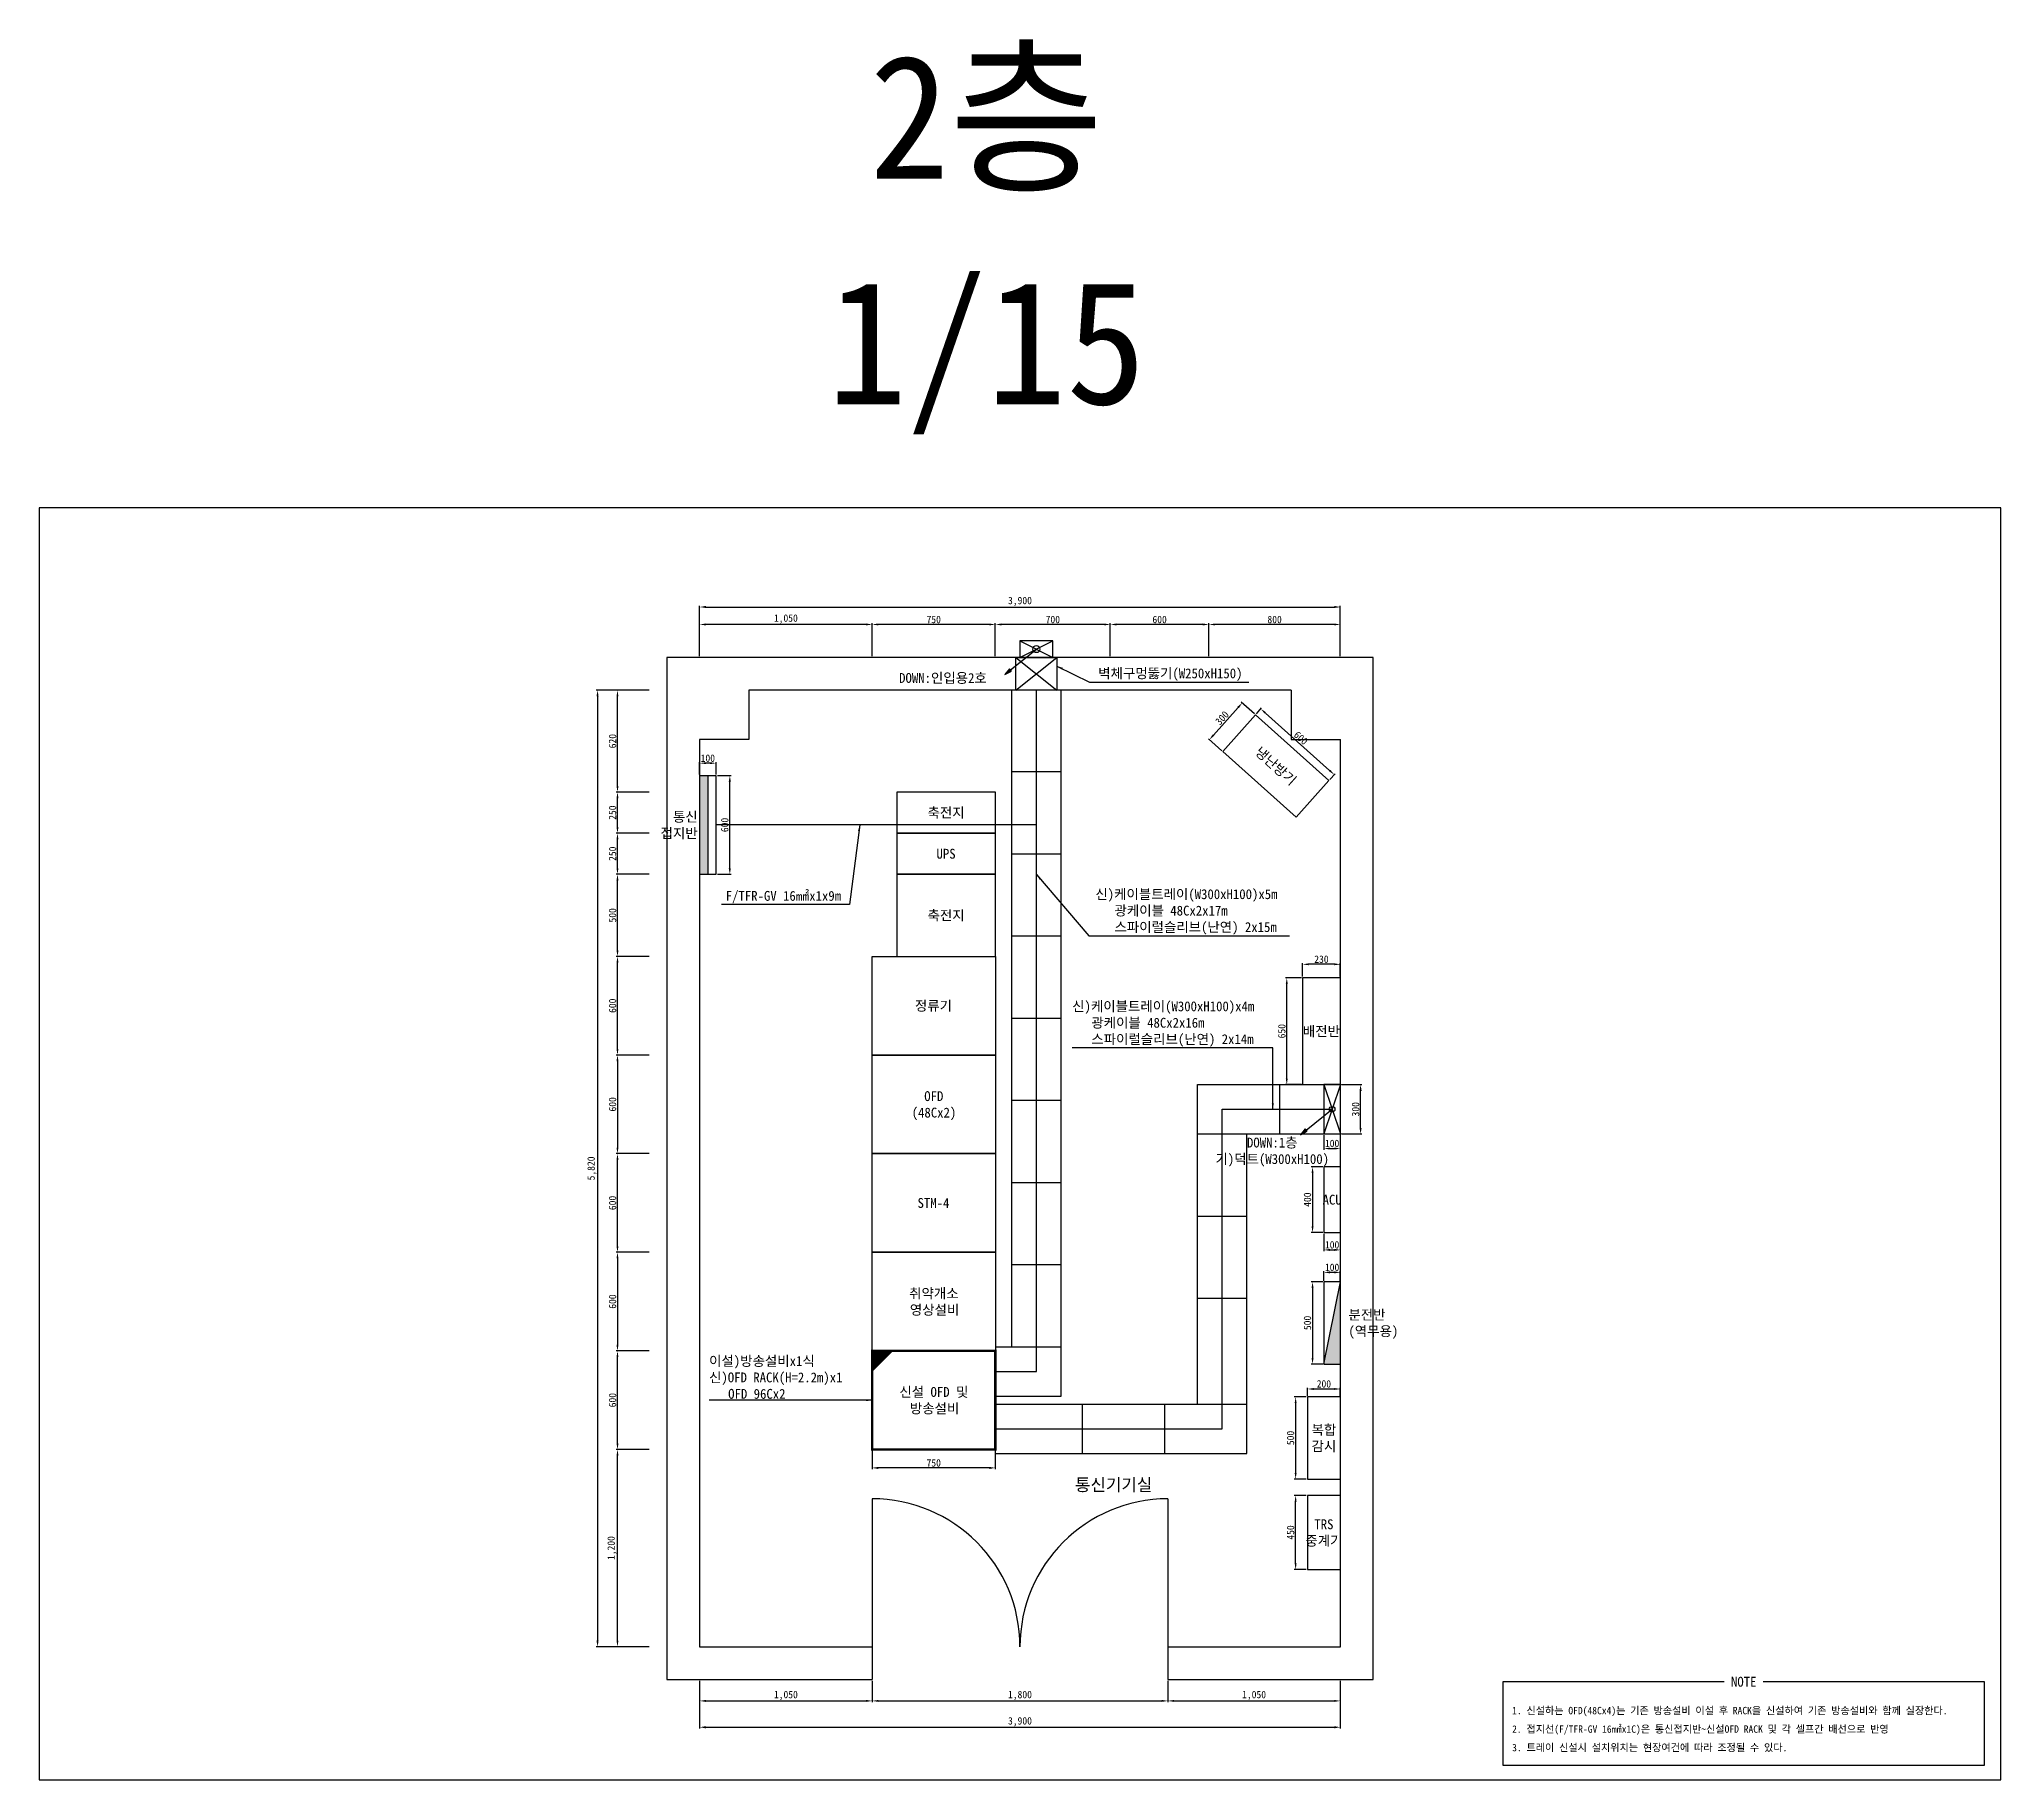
# Model space of a CAD drawing. Header units: millimetres. Extents: x -113167 to -101227, y -265417 to -254826.
import ezdxf
from ezdxf.enums import TextEntityAlignment as Align

# ---------------------------------------------------------------- set-up
doc = ezdxf.new("R2010")
doc.units = ezdxf.units.MM
for name, color, linetype in [('TT-BASE', 253, 'Continuous'), ('TT-CABL', 4, 'Continuous'), ('TT-CTRL-JUNT', 4, 'Continuous'), ('TT-TRAY', 4, 'Continuous'), ('TZ-BASE', 253, 'Continuous'), ('TZ-DIMS', 1, 'Continuous'), ('TZ-LEAL', 1, 'Continuous'), ('TZ-LEAT', 3, 'Continuous'), ('TZ-LINE', 4, 'Continuous'), ('TZ-SYMB', 2, 'Continuous'), ('TZ-TEX2', 3, 'Continuous'), ('TZ-TEXT', 3, 'Continuous')]:
    doc.layers.add(name, color=color, linetype=linetype)
doc.layers.add('TX-PAPR', color=2, linetype='Continuous', plot=False)
doc.styles.get("Standard").update_dxf_attribs({"font": 'GulimChe.ttf'})
doc.dimstyles.new('D15', dxfattribs={"dimscale": 15, "dimtxt": 3, "dimasz": 2.5, "dimexe": 0.5, "dimexo": 0.5, "dimgap": 0.5, "dimtad": 1, "dimdec": 0, "dimzin": 1, "dimdsep": 46, "dimlunit": 6, "dimtxsty": 'Standard', "dimcen": 1, "dimclrd": 1, "dimclre": 1, "dimclrt": 3, "dimadec": 0, "dimazin": 0, "dimtfac": 1, "dimtdec": 0, "dimtix": 1, "dimtmove": 2, "dimatfit": 3, "dimfxl": 0, "dimtvp": 2, "dimlwd": -1, "dimlwe": -1, "dimarcsym": 0})

# ---------------------------------------------------------------- blocks, each defined once
blk = doc.blocks.new('*D3')
at = {"layer": 'DEFPOINTS', "color": 0}
for p in [(-109147, -264807), (-108097, -264807), (-108097, -264937)]:
    blk.add_point(p, dxfattribs=at)
at = {"layer": 'TZ-DIMS', "color": 1}
for p, q in [((-109147, -264815), (-109147, -264945)), ((-108097, -264815), (-108097, -264945)), ((-109109, -264937), (-108134, -264937))]:
    blk.add_line(p, q, dxfattribs=at)
for points in [[(-109109, -264931), (-109109, -264943), (-109147, -264937)], [(-108134, -264931), (-108134, -264943), (-108097, -264937)]]:
    blk.add_solid(points, dxfattribs=at)
at = {"layer": 'TZ-DIMS', "color": 3, "insert": (-108622, -264904), "char_height": 45, "attachment_point": 5}
blk.add_mtext('1,050', dxfattribs=at)
blk = doc.blocks.new('*D4')
at = {"layer": 'DEFPOINTS', "color": 0}
for p in [(-108097, -264807), (-106297, -264807), (-106297, -264937)]:
    blk.add_point(p, dxfattribs=at)
at = {"layer": 'TZ-DIMS', "color": 1}
for p, q in [((-108097, -264815), (-108097, -264945)), ((-106297, -264815), (-106297, -264945)), ((-108059, -264937), (-106334, -264937))]:
    blk.add_line(p, q, dxfattribs=at)
for points in [[(-108059, -264931), (-108059, -264943), (-108097, -264937)], [(-106334, -264931), (-106334, -264943), (-106297, -264937)]]:
    blk.add_solid(points, dxfattribs=at)
at = {"layer": 'TZ-DIMS', "color": 3, "insert": (-107197, -264904), "char_height": 45, "attachment_point": 5}
blk.add_mtext('1,800', dxfattribs=at)
blk = doc.blocks.new('*D5')
at = {"layer": 'DEFPOINTS', "color": 0}
for p in [(-106297, -264807), (-105247, -264807), (-105247, -264937)]:
    blk.add_point(p, dxfattribs=at)
at = {"layer": 'TZ-DIMS', "color": 1}
for p, q in [((-106297, -264815), (-106297, -264945)), ((-105247, -264815), (-105247, -264945)), ((-106259, -264937), (-105284, -264937))]:
    blk.add_line(p, q, dxfattribs=at)
for points in [[(-106259, -264931), (-106259, -264943), (-106297, -264937)], [(-105284, -264931), (-105284, -264943), (-105247, -264937)]]:
    blk.add_solid(points, dxfattribs=at)
at = {"layer": 'TZ-DIMS', "color": 3, "insert": (-105772, -264904), "char_height": 45, "attachment_point": 5}
blk.add_mtext('1,050', dxfattribs=at)
blk = doc.blocks.new('*D6')
at = {"layer": 'DEFPOINTS', "color": 0}
for p in [(-109147, -264807), (-105247, -264807), (-105247, -265097)]:
    blk.add_point(p, dxfattribs=at)
at = {"layer": 'TZ-DIMS', "color": 1}
for p, q in [((-109147, -264815), (-109147, -265105)), ((-105247, -264815), (-105247, -265105)), ((-109109, -265097), (-105284, -265097))]:
    blk.add_line(p, q, dxfattribs=at)
for points in [[(-109109, -265091), (-109109, -265104), (-109147, -265097)], [(-105284, -265091), (-105284, -265104), (-105247, -265097)]]:
    blk.add_solid(points, dxfattribs=at)
at = {"layer": 'TZ-DIMS', "color": 3, "insert": (-107197, -265064), "char_height": 45, "attachment_point": 5}
blk.add_mtext('3,900', dxfattribs=at)
blk = doc.blocks.new('*D7')
at = {"layer": 'DEFPOINTS', "color": 0}
for p in [(-106047, -258387), (-106047, -258587), (-105247, -258587)]:
    blk.add_point(p, dxfattribs=at)
at = {"layer": 'TZ-DIMS', "color": 1}
for p, q in [((-106047, -258580), (-106047, -258380)), ((-105247, -258580), (-105247, -258380)), ((-105284, -258387), (-106009, -258387))]:
    blk.add_line(p, q, dxfattribs=at)
for points in [[(-106009, -258381), (-106009, -258393), (-106047, -258387)], [(-105284, -258381), (-105284, -258393), (-105247, -258387)]]:
    blk.add_solid(points, dxfattribs=at)
at = {"layer": 'TZ-DIMS', "color": 3, "insert": (-105647, -258357), "char_height": 45, "attachment_point": 5}
blk.add_mtext('800', dxfattribs=at)
blk = doc.blocks.new('*D8')
at = {"layer": 'DEFPOINTS', "color": 0}
for p in [(-106647, -258387), (-106647, -258587), (-106047, -258587)]:
    blk.add_point(p, dxfattribs=at)
at = {"layer": 'TZ-DIMS', "color": 1}
for p, q in [((-106647, -258580), (-106647, -258380)), ((-106047, -258580), (-106047, -258380)), ((-106084, -258387), (-106609, -258387))]:
    blk.add_line(p, q, dxfattribs=at)
for points in [[(-106609, -258381), (-106609, -258393), (-106647, -258387)], [(-106084, -258381), (-106084, -258393), (-106047, -258387)]]:
    blk.add_solid(points, dxfattribs=at)
at = {"layer": 'TZ-DIMS', "color": 3, "insert": (-106347, -258357), "char_height": 45, "attachment_point": 5}
blk.add_mtext('600', dxfattribs=at)
blk = doc.blocks.new('*D9')
at = {"layer": 'DEFPOINTS', "color": 0}
for p in [(-107347, -258387), (-107347, -258587), (-106647, -258587)]:
    blk.add_point(p, dxfattribs=at)
at = {"layer": 'TZ-DIMS', "color": 1}
for p, q in [((-107347, -258580), (-107347, -258380)), ((-106647, -258580), (-106647, -258380)), ((-106684, -258387), (-107309, -258387))]:
    blk.add_line(p, q, dxfattribs=at)
for points in [[(-107309, -258381), (-107309, -258393), (-107347, -258387)], [(-106684, -258381), (-106684, -258393), (-106647, -258387)]]:
    blk.add_solid(points, dxfattribs=at)
at = {"layer": 'TZ-DIMS', "color": 3, "insert": (-106997, -258357), "char_height": 45, "attachment_point": 5}
blk.add_mtext('700', dxfattribs=at)
blk = doc.blocks.new('*D10')
at = {"layer": 'DEFPOINTS', "color": 0}
for p in [(-108097, -258387), (-108097, -258587), (-107347, -258587)]:
    blk.add_point(p, dxfattribs=at)
at = {"layer": 'TZ-DIMS', "color": 1}
for p, q in [((-108097, -258580), (-108097, -258380)), ((-107347, -258580), (-107347, -258380)), ((-107384, -258387), (-108059, -258387))]:
    blk.add_line(p, q, dxfattribs=at)
for points in [[(-108059, -258381), (-108059, -258393), (-108097, -258387)], [(-107384, -258381), (-107384, -258393), (-107347, -258387)]]:
    blk.add_solid(points, dxfattribs=at)
at = {"layer": 'TZ-DIMS', "color": 3, "insert": (-107722, -258357), "char_height": 45, "attachment_point": 5}
blk.add_mtext('750', dxfattribs=at)
blk = doc.blocks.new('*D11')
at = {"layer": 'DEFPOINTS', "color": 0}
for p in [(-109147, -258387), (-109147, -258587), (-108097, -258587)]:
    blk.add_point(p, dxfattribs=at)
at = {"layer": 'TZ-DIMS', "color": 1}
for p, q in [((-109147, -258580), (-109147, -258380)), ((-108097, -258580), (-108097, -258380)), ((-108134, -258387), (-109109, -258387))]:
    blk.add_line(p, q, dxfattribs=at)
for points in [[(-109109, -258381), (-109109, -258393), (-109147, -258387)], [(-108134, -258381), (-108134, -258393), (-108097, -258387)]]:
    blk.add_solid(points, dxfattribs=at)
at = {"layer": 'TZ-DIMS', "color": 3, "insert": (-108622, -258354), "char_height": 45, "attachment_point": 5}
blk.add_mtext('1,050', dxfattribs=at)
blk = doc.blocks.new('*D12')
at = {"layer": 'DEFPOINTS', "color": 0}
for p in [(-105247, -258281), (-109147, -258587), (-105247, -258587)]:
    blk.add_point(p, dxfattribs=at)
at = {"layer": 'TZ-DIMS', "color": 1}
for p, q in [((-109147, -258580), (-109147, -258273)), ((-109109, -258281), (-105284, -258281)), ((-105247, -258580), (-105247, -258273))]:
    blk.add_line(p, q, dxfattribs=at)
for points in [[(-109109, -258274), (-109109, -258287), (-109147, -258281)], [(-105284, -258274), (-105284, -258287), (-105247, -258281)]]:
    blk.add_solid(points, dxfattribs=at)
at = {"layer": 'TZ-DIMS', "color": 3, "insert": (-107197, -258247), "char_height": 45, "attachment_point": 5}
blk.add_mtext('3,900', dxfattribs=at)
blk = doc.blocks.new('*D19')
at = {"layer": 'DEFPOINTS', "color": 0}
for p in [(-109647, -263407), (-109447, -263407), (-109447, -264607)]:
    blk.add_point(p, dxfattribs=at)
at = {"layer": 'TZ-DIMS', "color": 1}
for p, q in [((-109454, -263407), (-109654, -263407)), ((-109647, -264570), (-109647, -263445)), ((-109454, -264607), (-109654, -264607))]:
    blk.add_line(p, q, dxfattribs=at)
for points in [[(-109653, -263445), (-109641, -263445), (-109647, -263407)], [(-109653, -264570), (-109641, -264570), (-109647, -264607)]]:
    blk.add_solid(points, dxfattribs=at)
at = {"layer": 'TZ-DIMS', "color": 3, "insert": (-109680, -264007), "char_height": 45, "attachment_point": 5, "rotation": 90}
blk.add_mtext('1,200', dxfattribs=at)
blk = doc.blocks.new('*D20')
at = {"layer": 'DEFPOINTS', "color": 0}
for p in [(-109647, -262807), (-109447, -262807), (-109447, -263407)]:
    blk.add_point(p, dxfattribs=at)
at = {"layer": 'TZ-DIMS', "color": 1}
for p, q in [((-109454, -262807), (-109654, -262807)), ((-109647, -263370), (-109647, -262845)), ((-109454, -263407), (-109654, -263407))]:
    blk.add_line(p, q, dxfattribs=at)
for points in [[(-109653, -262845), (-109641, -262845), (-109647, -262807)], [(-109653, -263370), (-109641, -263370), (-109647, -263407)]]:
    blk.add_solid(points, dxfattribs=at)
at = {"layer": 'TZ-DIMS', "color": 3, "insert": (-109677, -263107), "char_height": 45, "attachment_point": 5, "rotation": 90}
blk.add_mtext('600', dxfattribs=at)
blk = doc.blocks.new('*D21')
at = {"layer": 'DEFPOINTS', "color": 0}
for p in [(-109447, -262207), (-109647, -262807), (-109447, -262807)]:
    blk.add_point(p, dxfattribs=at)
at = {"layer": 'TZ-DIMS', "color": 1}
for p, q in [((-109454, -262207), (-109654, -262207)), ((-109647, -262245), (-109647, -262770)), ((-109454, -262807), (-109654, -262807))]:
    blk.add_line(p, q, dxfattribs=at)
for points in [[(-109653, -262245), (-109641, -262245), (-109647, -262207)], [(-109653, -262770), (-109641, -262770), (-109647, -262807)]]:
    blk.add_solid(points, dxfattribs=at)
at = {"layer": 'TZ-DIMS', "color": 3, "insert": (-109677, -262507), "char_height": 45, "attachment_point": 5, "rotation": 90}
blk.add_mtext('600', dxfattribs=at)
blk = doc.blocks.new('*D22')
at = {"layer": 'DEFPOINTS', "color": 0}
for p in [(-109447, -261007), (-109647, -261607), (-109447, -261607)]:
    blk.add_point(p, dxfattribs=at)
at = {"layer": 'TZ-DIMS', "color": 1}
for p, q in [((-109454, -261007), (-109654, -261007)), ((-109647, -261045), (-109647, -261570)), ((-109454, -261607), (-109654, -261607))]:
    blk.add_line(p, q, dxfattribs=at)
for points in [[(-109653, -261045), (-109641, -261045), (-109647, -261007)], [(-109653, -261570), (-109641, -261570), (-109647, -261607)]]:
    blk.add_solid(points, dxfattribs=at)
at = {"layer": 'TZ-DIMS', "color": 3, "insert": (-109677, -261307), "char_height": 45, "attachment_point": 5, "rotation": 90}
blk.add_mtext('600', dxfattribs=at)
blk = doc.blocks.new('*D23')
at = {"layer": 'DEFPOINTS', "color": 0}
for p in [(-109647, -261607), (-109447, -261607), (-109447, -262207)]:
    blk.add_point(p, dxfattribs=at)
at = {"layer": 'TZ-DIMS', "color": 1}
for p, q in [((-109454, -261607), (-109654, -261607)), ((-109647, -262170), (-109647, -261645)), ((-109454, -262207), (-109654, -262207))]:
    blk.add_line(p, q, dxfattribs=at)
for points in [[(-109653, -261645), (-109641, -261645), (-109647, -261607)], [(-109653, -262170), (-109641, -262170), (-109647, -262207)]]:
    blk.add_solid(points, dxfattribs=at)
at = {"layer": 'TZ-DIMS', "color": 3, "insert": (-109677, -261907), "char_height": 45, "attachment_point": 5, "rotation": 90}
blk.add_mtext('600', dxfattribs=at)
blk = doc.blocks.new('*D13')
at = {"layer": 'DEFPOINTS', "color": 0}
for p in [(-109647, -260407), (-109447, -260407), (-109447, -261007)]:
    blk.add_point(p, dxfattribs=at)
at = {"layer": 'TZ-DIMS', "color": 1}
for p, q in [((-109454, -260407), (-109654, -260407)), ((-109647, -260970), (-109647, -260445)), ((-109454, -261007), (-109654, -261007))]:
    blk.add_line(p, q, dxfattribs=at)
for points in [[(-109653, -260445), (-109641, -260445), (-109647, -260407)], [(-109653, -260970), (-109641, -260970), (-109647, -261007)]]:
    blk.add_solid(points, dxfattribs=at)
at = {"layer": 'TZ-DIMS', "color": 3, "insert": (-109677, -260707), "char_height": 45, "attachment_point": 5, "rotation": 90}
blk.add_mtext('600', dxfattribs=at)
blk = doc.blocks.new('*D14')
at = {"layer": 'DEFPOINTS', "color": 0}
for p in [(-109647, -259907), (-109447, -259907), (-109447, -260407)]:
    blk.add_point(p, dxfattribs=at)
at = {"layer": 'TZ-DIMS', "color": 1}
for p, q in [((-109454, -259907), (-109654, -259907)), ((-109647, -260370), (-109647, -259945)), ((-109454, -260407), (-109654, -260407))]:
    blk.add_line(p, q, dxfattribs=at)
for points in [[(-109653, -259945), (-109641, -259945), (-109647, -259907)], [(-109653, -260370), (-109641, -260370), (-109647, -260407)]]:
    blk.add_solid(points, dxfattribs=at)
at = {"layer": 'TZ-DIMS', "color": 3, "insert": (-109677, -260157), "char_height": 45, "attachment_point": 5, "rotation": 90}
blk.add_mtext('500', dxfattribs=at)
blk = doc.blocks.new('*D15')
at = {"layer": 'DEFPOINTS', "color": 0}
for p in [(-109647, -259657), (-109447, -259657), (-109447, -259907)]:
    blk.add_point(p, dxfattribs=at)
at = {"layer": 'TZ-DIMS', "color": 1}
for p, q in [((-109454, -259657), (-109654, -259657)), ((-109647, -259870), (-109647, -259695)), ((-109454, -259907), (-109654, -259907))]:
    blk.add_line(p, q, dxfattribs=at)
for points in [[(-109653, -259695), (-109641, -259695), (-109647, -259657)], [(-109653, -259870), (-109641, -259870), (-109647, -259907)]]:
    blk.add_solid(points, dxfattribs=at)
at = {"layer": 'TZ-DIMS', "color": 3, "insert": (-109677, -259782), "char_height": 45, "attachment_point": 5, "rotation": 90}
blk.add_mtext('250', dxfattribs=at)
blk = doc.blocks.new('*D16')
at = {"layer": 'DEFPOINTS', "color": 0}
for p in [(-109647, -259407), (-109447, -259407), (-109447, -259657)]:
    blk.add_point(p, dxfattribs=at)
at = {"layer": 'TZ-DIMS', "color": 1}
for p, q in [((-109454, -259407), (-109654, -259407)), ((-109647, -259620), (-109647, -259445)), ((-109454, -259657), (-109654, -259657))]:
    blk.add_line(p, q, dxfattribs=at)
for points in [[(-109653, -259445), (-109641, -259445), (-109647, -259407)], [(-109653, -259620), (-109641, -259620), (-109647, -259657)]]:
    blk.add_solid(points, dxfattribs=at)
at = {"layer": 'TZ-DIMS', "color": 3, "insert": (-109677, -259532), "char_height": 45, "attachment_point": 5, "rotation": 90}
blk.add_mtext('250', dxfattribs=at)
blk = doc.blocks.new('*D17')
at = {"layer": 'DEFPOINTS', "color": 0}
for p in [(-109647, -258787), (-109447, -258787), (-109447, -259407)]:
    blk.add_point(p, dxfattribs=at)
at = {"layer": 'TZ-DIMS', "color": 1}
for p, q in [((-109454, -258787), (-109654, -258787)), ((-109647, -259370), (-109647, -258825)), ((-109454, -259407), (-109654, -259407))]:
    blk.add_line(p, q, dxfattribs=at)
for points in [[(-109653, -258825), (-109641, -258825), (-109647, -258787)], [(-109653, -259370), (-109641, -259370), (-109647, -259407)]]:
    blk.add_solid(points, dxfattribs=at)
at = {"layer": 'TZ-DIMS', "color": 3, "insert": (-109677, -259097), "char_height": 45, "attachment_point": 5, "rotation": 90}
blk.add_mtext('620', dxfattribs=at)
blk = doc.blocks.new('*D18')
at = {"layer": 'DEFPOINTS', "color": 0}
for p in [(-109447, -258787), (-109768, -264607), (-109447, -264607)]:
    blk.add_point(p, dxfattribs=at)
at = {"layer": 'TZ-DIMS', "color": 1}
for p, q in [((-109454, -258787), (-109776, -258787)), ((-109768, -258825), (-109768, -264570)), ((-109454, -264607), (-109776, -264607))]:
    blk.add_line(p, q, dxfattribs=at)
for points in [[(-109775, -258825), (-109762, -258825), (-109768, -258787)], [(-109775, -264570), (-109762, -264570), (-109768, -264607)]]:
    blk.add_solid(points, dxfattribs=at)
at = {"layer": 'TZ-DIMS', "color": 3, "insert": (-109802, -261697), "char_height": 45, "attachment_point": 5, "rotation": 90}
blk.add_mtext('5,820', dxfattribs=at)
blk = doc.blocks.new('*D24')
at = {"layer": 'DEFPOINTS', "color": 0}
for p in [(-105247, -261187), (-105124, -261187), (-105247, -261487)]:
    blk.add_point(p, dxfattribs=at)
at = {"layer": 'TZ-DIMS', "color": 1}
for p, q in [((-105239, -261187), (-105116, -261187)), ((-105124, -261450), (-105124, -261225)), ((-105239, -261487), (-105116, -261487))]:
    blk.add_line(p, q, dxfattribs=at)
for points in [[(-105130, -261225), (-105117, -261225), (-105124, -261187)], [(-105130, -261450), (-105117, -261450), (-105124, -261487)]]:
    blk.add_solid(points, dxfattribs=at)
at = {"layer": 'TZ-DIMS', "color": 3, "insert": (-105154, -261337), "char_height": 45, "attachment_point": 5, "rotation": 90}
blk.add_mtext('300', dxfattribs=at)
blk = doc.blocks.new('*D25')
at = {"layer": 'DEFPOINTS', "color": 0}
for p in [(-105347, -261487), (-105247, -261487), (-105247, -261576)]:
    blk.add_point(p, dxfattribs=at)
at = {"layer": 'TZ-DIMS', "color": 1}
for p, q in [((-105347, -261495), (-105347, -261583)), ((-105309, -261576), (-105284, -261576)), ((-105247, -261495), (-105247, -261583))]:
    blk.add_line(p, q, dxfattribs=at)
for points in [[(-105309, -261570), (-105309, -261582), (-105347, -261576)], [(-105284, -261570), (-105284, -261582), (-105247, -261576)]]:
    blk.add_solid(points, dxfattribs=at)
at = {"layer": 'TZ-DIMS', "color": 3, "insert": (-105297, -261545), "char_height": 45, "attachment_point": 5}
blk.add_mtext('100', dxfattribs=at)
blk = doc.blocks.new('*D26')
at = {"layer": 'DEFPOINTS', "color": 0}
for p in [(-105573, -260537), (-105477, -260537), (-105477, -261187)]:
    blk.add_point(p, dxfattribs=at)
at = {"layer": 'TZ-DIMS', "color": 1}
for p, q in [((-105484, -260537), (-105580, -260537)), ((-105573, -261150), (-105573, -260575)), ((-105484, -261187), (-105580, -261187))]:
    blk.add_line(p, q, dxfattribs=at)
for points in [[(-105579, -260575), (-105567, -260575), (-105573, -260537)], [(-105579, -261150), (-105567, -261150), (-105573, -261187)]]:
    blk.add_solid(points, dxfattribs=at)
at = {"layer": 'TZ-DIMS', "color": 3, "insert": (-105603, -260862), "char_height": 45, "attachment_point": 5, "rotation": 90}
blk.add_mtext('650', dxfattribs=at)
blk = doc.blocks.new('*D27')
at = {"layer": 'DEFPOINTS', "color": 0}
for p in [(-105477, -260455), (-105477, -260537), (-105247, -260537)]:
    blk.add_point(p, dxfattribs=at)
at = {"layer": 'TZ-DIMS', "color": 1}
for p, q in [((-105477, -260530), (-105477, -260447)), ((-105284, -260455), (-105439, -260455)), ((-105247, -260530), (-105247, -260447))]:
    blk.add_line(p, q, dxfattribs=at)
for points in [[(-105439, -260449), (-105439, -260461), (-105477, -260455)], [(-105284, -260449), (-105284, -260461), (-105247, -260455)]]:
    blk.add_solid(points, dxfattribs=at)
at = {"layer": 'TZ-DIMS', "color": 3, "insert": (-105362, -260424), "char_height": 45, "attachment_point": 5}
blk.add_mtext('230', dxfattribs=at)
blk = doc.blocks.new('*D28')
at = {"layer": 'DEFPOINTS', "color": 0}
for p in [(-105519, -263687), (-105447, -263687), (-105447, -264137)]:
    blk.add_point(p, dxfattribs=at)
at = {"layer": 'TZ-DIMS', "color": 1}
for p, q in [((-105454, -263687), (-105527, -263687)), ((-105519, -264100), (-105519, -263725)), ((-105454, -264137), (-105527, -264137))]:
    blk.add_line(p, q, dxfattribs=at)
for points in [[(-105525, -263725), (-105513, -263725), (-105519, -263687)], [(-105525, -264100), (-105513, -264100), (-105519, -264137)]]:
    blk.add_solid(points, dxfattribs=at)
at = {"layer": 'TZ-DIMS', "color": 3, "insert": (-105550, -263912), "char_height": 45, "attachment_point": 5, "rotation": 90}
blk.add_mtext('450', dxfattribs=at)
blk = doc.blocks.new('*D29')
at = {"layer": 'DEFPOINTS', "color": 0}
for p in [(-105347, -261687), (-105416, -262087), (-105347, -262087)]:
    blk.add_point(p, dxfattribs=at)
at = {"layer": 'TZ-DIMS', "color": 1}
for p, q in [((-105354, -261687), (-105424, -261687)), ((-105416, -261725), (-105416, -262050)), ((-105354, -262087), (-105424, -262087))]:
    blk.add_line(p, q, dxfattribs=at)
for points in [[(-105422, -261725), (-105410, -261725), (-105416, -261687)], [(-105422, -262050), (-105410, -262050), (-105416, -262087)]]:
    blk.add_solid(points, dxfattribs=at)
at = {"layer": 'TZ-DIMS', "color": 3, "insert": (-105447, -261887), "char_height": 45, "attachment_point": 5, "rotation": 90}
blk.add_mtext('400', dxfattribs=at)
blk = doc.blocks.new('*D30')
at = {"layer": 'DEFPOINTS', "color": 0}
for p in [(-105347, -262387), (-105416, -262887), (-105347, -262887)]:
    blk.add_point(p, dxfattribs=at)
at = {"layer": 'TZ-DIMS', "color": 1}
for p, q in [((-105354, -262387), (-105424, -262387)), ((-105416, -262425), (-105416, -262850)), ((-105354, -262887), (-105424, -262887))]:
    blk.add_line(p, q, dxfattribs=at)
for points in [[(-105422, -262425), (-105410, -262425), (-105416, -262387)], [(-105422, -262850), (-105410, -262850), (-105416, -262887)]]:
    blk.add_solid(points, dxfattribs=at)
at = {"layer": 'TZ-DIMS', "color": 3, "insert": (-105447, -262637), "char_height": 45, "attachment_point": 5, "rotation": 90}
blk.add_mtext('500', dxfattribs=at)
blk = doc.blocks.new('*D31')
at = {"layer": 'DEFPOINTS', "color": 0}
for p in [(-105447, -263087), (-105519, -263587), (-105447, -263587)]:
    blk.add_point(p, dxfattribs=at)
at = {"layer": 'TZ-DIMS', "color": 1}
for p, q in [((-105454, -263087), (-105527, -263087)), ((-105519, -263125), (-105519, -263550)), ((-105454, -263587), (-105527, -263587))]:
    blk.add_line(p, q, dxfattribs=at)
for points in [[(-105525, -263125), (-105513, -263125), (-105519, -263087)], [(-105525, -263550), (-105513, -263550), (-105519, -263587)]]:
    blk.add_solid(points, dxfattribs=at)
at = {"layer": 'TZ-DIMS', "color": 3, "insert": (-105550, -263337), "char_height": 45, "attachment_point": 5, "rotation": 90}
blk.add_mtext('500', dxfattribs=at)
blk = doc.blocks.new('*D32')
at = {"layer": 'DEFPOINTS', "color": 0}
for p in [(-105347, -262087), (-105247, -262087), (-105247, -262193)]:
    blk.add_point(p, dxfattribs=at)
at = {"layer": 'TZ-DIMS', "color": 1}
for p, q in [((-105347, -262095), (-105347, -262200)), ((-105309, -262193), (-105284, -262193)), ((-105247, -262095), (-105247, -262200))]:
    blk.add_line(p, q, dxfattribs=at)
for points in [[(-105309, -262186), (-105309, -262199), (-105347, -262193)], [(-105284, -262186), (-105284, -262199), (-105247, -262193)]]:
    blk.add_solid(points, dxfattribs=at)
at = {"layer": 'TZ-DIMS', "color": 3, "insert": (-105297, -262162), "char_height": 45, "attachment_point": 5}
blk.add_mtext('100', dxfattribs=at)
blk = doc.blocks.new('*D33')
at = {"layer": 'DEFPOINTS', "color": 0}
for p in [(-105347, -262387), (-105247, -262329), (-105247, -262387)]:
    blk.add_point(p, dxfattribs=at)
at = {"layer": 'TZ-DIMS', "color": 1}
for p, q in [((-105347, -262380), (-105347, -262322)), ((-105309, -262329), (-105284, -262329)), ((-105247, -262380), (-105247, -262322))]:
    blk.add_line(p, q, dxfattribs=at)
for points in [[(-105309, -262323), (-105309, -262336), (-105347, -262329)], [(-105284, -262323), (-105284, -262336), (-105247, -262329)]]:
    blk.add_solid(points, dxfattribs=at)
at = {"layer": 'TZ-DIMS', "color": 3, "insert": (-105297, -262299), "char_height": 45, "attachment_point": 5}
blk.add_mtext('100', dxfattribs=at)
blk = doc.blocks.new('*D34')
at = {"layer": 'DEFPOINTS', "color": 0}
for p in [(-105447, -263087), (-105247, -263039), (-105247, -263087)]:
    blk.add_point(p, dxfattribs=at)
at = {"layer": 'TZ-DIMS', "color": 1}
for p, q in [((-105447, -263080), (-105447, -263031)), ((-105247, -263080), (-105247, -263031)), ((-105409, -263039), (-105284, -263039))]:
    blk.add_line(p, q, dxfattribs=at)
for points in [[(-105409, -263033), (-105409, -263045), (-105447, -263039)], [(-105284, -263033), (-105284, -263045), (-105247, -263039)]]:
    blk.add_solid(points, dxfattribs=at)
at = {"layer": 'TZ-DIMS', "color": 3, "insert": (-105347, -263008), "char_height": 45, "attachment_point": 5}
blk.add_mtext('200', dxfattribs=at)
blk = doc.blocks.new('*D35')
at = {"layer": 'DEFPOINTS', "color": 0}
for p in [(-105763, -258936), (-105316, -259336), (-105284, -259301)]:
    blk.add_point(p, dxfattribs=at)
at = {"layer": 'TZ-DIMS', "color": 1}
for p, q in [((-105758, -258931), (-105726, -258895)), ((-105703, -258926), (-105312, -259276)), ((-105311, -259331), (-105279, -259295))]:
    blk.add_line(p, q, dxfattribs=at)
for points in [[(-105699, -258921), (-105708, -258930), (-105731, -258901)], [(-105308, -259271), (-105316, -259280), (-105284, -259301)]]:
    blk.add_solid(points, dxfattribs=at)
at = {"layer": 'TZ-DIMS', "color": 3, "insert": (-105487, -259078), "char_height": 45, "attachment_point": 5, "rotation": 318.1897}
blk.add_mtext('600', dxfattribs=at)
blk = doc.blocks.new('*D36')
at = {"layer": 'DEFPOINTS', "color": 0}
for p in [(-105763, -258936), (-106044, -259088), (-105963, -259160)]:
    blk.add_point(p, dxfattribs=at)
at = {"layer": 'TZ-DIMS', "color": 1}
for p, q in [((-105769, -258931), (-105850, -258859)), ((-105869, -258892), (-106019, -259060)), ((-105969, -259155), (-106050, -259083))]:
    blk.add_line(p, q, dxfattribs=at)
for points in [[(-105874, -258888), (-105864, -258896), (-105844, -258864)], [(-106024, -259056), (-106014, -259064), (-106044, -259088)]]:
    blk.add_solid(points, dxfattribs=at)
at = {"layer": 'TZ-DIMS', "color": 3, "insert": (-105967, -258956), "char_height": 45, "attachment_point": 5, "rotation": 48.1897}
blk.add_mtext('300', dxfattribs=at)
blk = doc.blocks.new('*D37')
at = {"layer": 'DEFPOINTS', "color": 0}
for p in [(-108097, -263407), (-107347, -263407), (-108097, -263519)]:
    blk.add_point(p, dxfattribs=at)
at = {"layer": 'TZ-DIMS', "color": 1}
for p, q in [((-108097, -263415), (-108097, -263527)), ((-107347, -263415), (-107347, -263527)), ((-107384, -263519), (-108059, -263519))]:
    blk.add_line(p, q, dxfattribs=at)
for points in [[(-108059, -263513), (-108059, -263526), (-108097, -263519)], [(-107384, -263513), (-107384, -263526), (-107347, -263519)]]:
    blk.add_solid(points, dxfattribs=at)
at = {"layer": 'TZ-DIMS', "color": 3, "insert": (-107722, -263489), "char_height": 45, "attachment_point": 5}
blk.add_mtext('750', dxfattribs=at)
blk = doc.blocks.new('*D38')
at = {"layer": 'DEFPOINTS', "color": 0}
for p in [(-109047, -259307), (-108963, -259307), (-109047, -259907)]:
    blk.add_point(p, dxfattribs=at)
at = {"layer": 'TT-BASE', "color": 1}
for p, q in [((-109039, -259307), (-108956, -259307)), ((-108963, -259870), (-108963, -259345)), ((-109039, -259907), (-108956, -259907))]:
    blk.add_line(p, q, dxfattribs=at)
for points in [[(-108970, -259345), (-108957, -259345), (-108963, -259307)], [(-108970, -259870), (-108957, -259870), (-108963, -259907)]]:
    blk.add_solid(points, dxfattribs=at)
at = {"layer": 'TT-BASE', "color": 3, "insert": (-108994, -259607), "char_height": 45, "attachment_point": 5, "rotation": 90}
blk.add_mtext('600', dxfattribs=at)
blk = doc.blocks.new('*D39')
at = {"layer": 'DEFPOINTS', "color": 0}
for p in [(-109147, -259231), (-109147, -259307), (-109047, -259307)]:
    blk.add_point(p, dxfattribs=at)
at = {"layer": 'TT-BASE', "color": 1}
for p, q in [((-109147, -259300), (-109147, -259224)), ((-109084, -259231), (-109109, -259231)), ((-109047, -259300), (-109047, -259224))]:
    blk.add_line(p, q, dxfattribs=at)
for points in [[(-109109, -259225), (-109109, -259237), (-109147, -259231)], [(-109084, -259225), (-109084, -259237), (-109047, -259231)]]:
    blk.add_solid(points, dxfattribs=at)
at = {"layer": 'TT-BASE', "color": 3, "insert": (-109097, -259201), "char_height": 45, "attachment_point": 5}
blk.add_mtext('100', dxfattribs=at)

msp = doc.modelspace()

# ---------------------------------------------------------------- hatches: boundary and pattern name
at = {"layer": 'TT-BASE'}
h = msp.add_hatch(color=256, dxfattribs=at)
h.dxf.hatch_style = 1
h.paths.add_polyline_path([(-109096.9, -259307.1), (-109146.9, -259307.1), (-109146.9, -259907.1), (-109096.9, -259907.1)])
h = msp.add_hatch(color=256, dxfattribs=at)
h.dxf.hatch_style = 1
h.paths.add_polyline_path([(-105246.9, -262387.1), (-105346.9, -262887.1), (-105246.9, -262887.1)])
at = {"layer": 'TZ-LINE'}
h = msp.add_hatch(color=256, dxfattribs=at)
h.dxf.hatch_style = 1
h.paths.add_polyline_path([(-107979.3, -262807.1), (-108096.9, -262807.1), (-108096.9, -262924.7)])
at = {"layer": 'TZ-SYMB'}
for points in [[(-107289.5, -258691.5), (-107249, -258671), (-107260.7, -258656.5)], [(-105489.5, -261491.5), (-105449, -261471), (-105460.7, -261456.5)]]:
    msp.add_hatch(color=256, dxfattribs=at).paths.add_polyline_path(points)

# ---------------------------------------------------------------- linework, layer by layer
at = {"layer": 'TT-BASE'}
for points in [[(-105963.2, -259160), (-105516, -259560), (-105316, -259336.4), (-105763.2, -258936.4)], [(-109146.9, -259907.1), (-109046.9, -259907.1), (-109046.9, -259307.1), (-109146.9, -259307.1)], [(-107946.9, -259657.1), (-107346.9, -259657.1), (-107346.9, -259407.1), (-107946.9, -259407.1)], [(-107946.9, -259907.1), (-107346.9, -259907.1), (-107346.9, -259657.1), (-107946.9, -259657.1)], [(-107946.9, -260407.1), (-107346.9, -260407.1), (-107346.9, -259907.1), (-107946.9, -259907.1)], [(-107346.9, -261007.1), (-108096.9, -261007.1), (-108096.9, -260407.1), (-107346.9, -260407.1)], [(-105476.9, -261187.1), (-105246.9, -261187.1), (-105246.9, -260537.1), (-105476.9, -260537.1)], [(-107346.9, -261607.1), (-108096.9, -261607.1), (-108096.9, -261007.1), (-107346.9, -261007.1)], [(-107346.9, -262207.1), (-108096.9, -262207.1), (-108096.9, -261607.1), (-107346.9, -261607.1)], [(-105346.9, -262087.1), (-105246.9, -262087.1), (-105246.9, -261687.1), (-105346.9, -261687.1)], [(-107346.9, -262807.1), (-108096.9, -262807.1), (-108096.9, -262207.1), (-107346.9, -262207.1)], [(-105346.9, -262887.1), (-105246.9, -262887.1), (-105246.9, -262387.1), (-105346.9, -262387.1)], [(-105446.9, -263587.1), (-105246.9, -263587.1), (-105246.9, -263087.1), (-105446.9, -263087.1)], [(-105446.9, -264137.1), (-105246.9, -264137.1), (-105246.9, -263687.1), (-105446.9, -263687.1)]]:
    msp.add_lwpolyline(points, close=True, dxfattribs=at)
for points in [[(-109096.9, -259307.1), (-109096.9, -259907.1)], [(-105346.9, -262887.1), (-105246.9, -262387.1)]]:
    msp.add_lwpolyline(points, dxfattribs=at)
at = {"layer": 'TT-CABL'}
for points in [[(-107346.9, -262932.1), (-107096.9, -262932.1), (-107096.9, -258787.1)], [(-107096.9, -259607.1), (-109046.9, -259607.1)], [(-107346.9, -263282.1), (-105965.6, -263282.1), (-105965.6, -261337.1), (-105296.9, -261337.1)]]:
    msp.add_lwpolyline(points, dxfattribs=at)
at = {"layer": 'TT-CTRL-JUNT', "ltscale": 3}
for points in [[(-106996.9, -258587.1), (-106996.9, -258487.1), (-107196.9, -258487.1), (-107196.9, -258587.1)], [(-105346.9, -261487.1), (-105246.9, -261487.1), (-105246.9, -261187.1), (-105346.9, -261187.1)]]:
    msp.add_lwpolyline(points, close=True, dxfattribs=at)
for points in [[(-107196.9, -258487.1), (-106996.9, -258587.1)], [(-107196.9, -258587.1), (-106996.9, -258487.1)], [(-105246.9, -261187.1), (-105346.9, -261487.1)], [(-105346.9, -261187.1), (-105246.9, -261487.1)]]:
    msp.add_lwpolyline(points, dxfattribs=at)
at = {"layer": 'TT-TRAY'}
msp.add_lwpolyline([(-107221.9, -258587.1), (-106971.9, -258587.1), (-106971.9, -258787.1), (-107221.9, -258787.1)], close=True, dxfattribs=at)
for points in [[(-107221.9, -258587.1), (-106971.9, -258787.1)], [(-107221.9, -258787.1), (-106971.9, -258587.1)], [(-107346.9, -263132.1), (-106115.6, -263132.1), (-106115.6, -261187.1), (-105296.9, -261187.1)], [(-105615.6, -261487.1), (-105615.6, -261187.1)], [(-107346.9, -263432.1), (-105815.6, -263432.1), (-105815.6, -261487.1), (-105296.9, -261487.1)], [(-106115.6, -261487.1), (-105815.6, -261487.1)], [(-106115.6, -261987.1), (-105815.6, -261987.1)], [(-106115.6, -262487.1), (-105815.6, -262487.1)], [(-106815.6, -263432.1), (-106815.6, -263132.1)], [(-106315.6, -263432.1), (-106315.6, -263132.1)], [(-106115.6, -263132.1), (-105815.6, -263132.1)]]:
    msp.add_lwpolyline(points, dxfattribs=at)
at = {"layer": 'TT-TRAY', "ltscale": 600}
for points in [[(-107346.9, -262782.1), (-107246.9, -262782.1), (-107246.9, -258787.1)], [(-107346.9, -263082.1), (-106946.9, -263082.1), (-106946.9, -258787.1)], [(-107246.9, -259282.1), (-106946.9, -259282.1)], [(-107246.9, -259782.1), (-106946.9, -259782.1)], [(-107246.9, -260282.1), (-106946.9, -260282.1)], [(-107246.9, -260782.1), (-106946.9, -260782.1)], [(-107246.9, -261282.1), (-106946.9, -261282.1)], [(-107246.9, -261782.1), (-106946.9, -261782.1)], [(-107246.9, -262282.1), (-106946.9, -262282.1)], [(-107246.9, -262782.1), (-106946.9, -262782.1)]]:
    msp.add_lwpolyline(points, dxfattribs=at)
at = {"layer": 'TX-PAPR'}
msp.add_lwpolyline([(-113166.9, -265416.7), (-101226.9, -265416.7), (-101226.9, -257676.7), (-113166.9, -257676.7)], close=True, dxfattribs=at)
at = {"layer": 'TZ-BASE'}
for points in [[(-106296.9, -264807.1), (-105046.9, -264807.1), (-105046.9, -258587.1), (-109346.9, -258587.1), (-109346.9, -264807.1), (-108096.9, -264807.1)], [(-108846.9, -258787.1), (-108846.9, -259087.1), (-109146.9, -259087.1)], [(-105546.9, -258787.1), (-108846.9, -258787.1)], [(-105546.9, -258787.1), (-105546.9, -259087.1), (-105246.9, -259087.1)], [(-109146.9, -259087.1), (-109146.9, -264607.1), (-108096.9, -264607.1)], [(-106296.9, -264607.1), (-105246.9, -264607.1), (-105246.9, -259087.1)], [(-108096.9, -263707.1), (-108096.9, -264807.1)], [(-106296.9, -263707.1), (-106296.9, -264807.1)]]:
    msp.add_lwpolyline(points, dxfattribs=at)
for centre, start, end in [((-108096.9, -264607.1), 0, 90), ((-106296.9, -264607.1), 90, 180)]:
    msp.add_arc(centre, 900, start, end, dxfattribs=at)
at = {"layer": 'TZ-LINE', "const_width": 15}
msp.add_lwpolyline([(-107346.9, -263407.1), (-108096.9, -263407.1), (-108096.9, -262807.1), (-107346.9, -262807.1)], close=True, dxfattribs=at)
msp.add_lwpolyline([(-108096.9, -262924.7), (-107979.3, -262807.1)], dxfattribs=at)
at = {"layer": 'TZ-LINE', "ltscale": 2, "elevation": 23.2}
msp.add_lwpolyline([(-102910.2, -264820.3), (-104257, -264820.3), (-104257, -265328.4), (-101326, -265328.4), (-101326, -264820.3), (-102672.7, -264820.3)], dxfattribs=at)
at = {"layer": 'TZ-SYMB'}
for points in [[(-107254.9, -258663.7), (-107096.9, -258537.1)], [(-105454.9, -261463.7), (-105296.9, -261337.1)]]:
    msp.add_lwpolyline(points, dxfattribs=at)
for points in [[(-107289.5, -258691.5), (-107249, -258671), (-107260.7, -258656.5)], [(-105489.5, -261491.5), (-105449, -261471), (-105460.7, -261456.5)]]:
    msp.add_lwpolyline(points, close=True, dxfattribs=at)
for centre, radius in [((-107096.9, -258537.1), 21.4), ((-105296.9, -261337.1), 17.1)]:
    msp.add_circle(centre, radius, dxfattribs=at)

# ---------------------------------------------------------------- texts
at = {"layer": 'TT-BASE'}
for s, p in [('축전지', (-107646.9, -259532.1)), ('UPS', (-107646.9, -259782.1))]:
    msp.add_text(s, height=60, dxfattribs=at).set_placement(p, align=Align.MIDDLE_CENTER)
at = {"layer": 'TZ-BASE'}
msp.add_text('통신기기실', height=75, dxfattribs=at).set_placement((-106626.8, -263621), align=Align.MIDDLE)
at = {"layer": 'TZ-LEAT', "char_height": 60}
for s, insert, attachment_point in [('벽체구멍뚫기(W250xH150)', (-106720.9, -258730.3), 7), ('F/TFR-GV 16㎟x1x9m', (-108285.9, -260083.1), 9), ('{\\C6;신)케이블트레이(W300xH100)x5m\\P   광케이블 48Cx2x17m\\P\\pt120;   스파이럴슬리브(난연) 2x15m}', (-106738.1, -260274.1), 7), ('{\\C6;신)케이블트레이(W300xH100)x4m\\P   광케이블 48Cx2x16m\\P\\pt120;   스파이럴슬리브(난연) 2x14m}', (-106879.2, -260956.4), 7), ('{\\C6;이설)방송설비x1식\\P신)OFD RACK(H=2.2m)x1\\P\\pt120;   OFD 96Cx2}', (-109089.5, -263099.6), 7)]:
    msp.add_mtext(s, dxfattribs=dict(at, insert=insert, attachment_point=attachment_point))
at = {"layer": 'TZ-TEX2'}
for s, height, p in [('DOWN:인입용2호', 60, (-107932.6, -258712.6)), ('1. 신설하는 OFD(48Cx4)는 기존 방송설비 이설 후 RACK을 신설하여 기존 방송설비와 함께 실장한다.', 45, (-104201.2, -264995.8, 23.2)), ('2. 접지선(F/TFR-GV 16㎟x1C)은 통신접지반~신설OFD RACK 및 각 셀프간 배선으로 반영', 45, (-104201.2, -265108.3, 23.2)), ('3. 트레이 신설시 설치위치는 현장여건에 따라 조정될 수 있다.', 45, (-104201.2, -265220.8, 23.2))]:
    msp.add_text(s, height=height, dxfattribs=at).set_placement(p, align=Align.MIDDLE_LEFT)
for s, p in [('기)덕트(W300xH100)', (-105661.3, -261639.7)), ('DOWN:1층', (-105661.3, -261539.7))]:
    msp.add_text(s, height=60, dxfattribs=at).set_placement(p, align=Align.MIDDLE_CENTER)
msp.add_text('NOTE', height=60, dxfattribs=at).set_placement((-102791.5, -264820.3, 23.2), align=Align.MIDDLE)
at = {"layer": 'TZ-TEXT'}
for s, height, p in [('2층', 750, (-107399.8, -255299.1)), ('1/15', 750, (-107399.8, -256671.8)), ('축전지', 60, (-107646.9, -260157.1)), ('정류기', 60, (-107723.7, -260707.1)), ('배전반', 60, (-105361.9, -260862.1)), ('OFD', 60, (-107721.5, -261257.1)), ('(48Cx2)', 60, (-107720.3, -261357.1)), ('STM-4', 60, (-107723.7, -261907.1)), ('ACU', 60, (-105296.9, -261887.1)), ('취약개소', 60, (-107721.1, -262457.1)), ('영상설비', 60, (-107716.8, -262557.1)), ('신설 OFD 및', 60, (-107721.1, -263057.1)), ('방송설비', 60, (-107716.8, -263157.1)), ('복합', 60, (-105346.9, -263287.1)), ('감시', 60, (-105346.9, -263387.1)), ('TRS', 60, (-105346.9, -263862.1)), ('중계기', 60, (-105346.9, -263962.1))]:
    msp.add_text(s, height=height, dxfattribs=at).set_placement(p, align=Align.MIDDLE_CENTER)
msp.add_text('냉난방기', height=60, rotation=318.18969, dxfattribs=at).set_placement((-105639.6, -259248.2), align=Align.MIDDLE_CENTER)
for s, p in [('통신', (-109159, -259557.1)), ('접지반', (-109159, -259657.1))]:
    msp.add_text(s, height=60, dxfattribs=at).set_placement(p, align=Align.MIDDLE_RIGHT)
for s, p in [('분전반', (-105197.7, -262587.1)), ('(역무용)', (-105197.7, -262687.1))]:
    msp.add_text(s, height=60, dxfattribs=at).set_placement(p, align=Align.MIDDLE_LEFT)

# ---------------------------------------------------------------- dimensions: what is measured, and where the dimension line sits
at = {"layer": 'TT-BASE'}
dim = msp.add_linear_dim(base=(-109146.9, -259231.2), p1=(-109046.9, -259307.1), p2=(-109146.9, -259307.1), dimstyle='D15', dxfattribs=at)
dim.commit()
dim.dimension.update_dxf_attribs({"geometry": '*D39', "text_midpoint": (-109096.9, -259200.6)})
dim = msp.add_linear_dim(base=(-108963.4, -259307.1), p1=(-109046.9, -259907.1), p2=(-109046.9, -259307.1), angle=90, dimstyle='D15', dxfattribs=at)
dim.commit()
dim.dimension.update_dxf_attribs({"geometry": '*D38', "text_midpoint": (-108993.9, -259607.1)})
at = {"layer": 'TZ-DIMS'}
for base, p1, p2, picture, middle in [((-105246.9, -258280.5), (-109146.9, -258587.1), (-105246.9, -258587.1), '*D12', (-107196.9, -258247.2)), ((-109146.9, -258387.1), (-108096.9, -258587.1), (-109146.9, -258587.1), '*D11', (-108621.9, -258353.8)), ((-108096.9, -258387.1), (-107346.9, -258587.1), (-108096.9, -258587.1), '*D10', (-107721.9, -258356.5)), ((-107346.9, -258387.1), (-106646.9, -258587.1), (-107346.9, -258587.1), '*D9', (-106996.9, -258356.5)), ((-106646.9, -258387.1), (-106046.9, -258587.1), (-106646.9, -258587.1), '*D8', (-106346.9, -258356.6)), ((-106046.9, -258387.1), (-105246.9, -258587.1), (-106046.9, -258587.1), '*D7', (-105646.9, -258356.6)), ((-105476.9, -260454.9), (-105246.9, -260537.1), (-105476.9, -260537.1), '*D27', (-105361.9, -260424.4)), ((-105246.9, -261575.8), (-105346.9, -261487.1), (-105246.9, -261487.1), '*D25', (-105296.9, -261545.2)), ((-105246.9, -262192.7), (-105346.9, -262087.1), (-105246.9, -262087.1), '*D32', (-105296.9, -262162.1)), ((-105246.9, -262329.5), (-105346.9, -262387.1), (-105246.9, -262387.1), '*D33', (-105296.9, -262298.9)), ((-105246.9, -263038.9), (-105446.9, -263087.1), (-105246.9, -263087.1), '*D34', (-105346.9, -263008.4)), ((-108096.9, -264937.1), (-109146.9, -264807.1), (-108096.9, -264807.1), '*D3', (-108621.9, -264903.8)), ((-105246.9, -265097.4), (-109146.9, -264807.1), (-105246.9, -264807.1), '*D6', (-107196.9, -265064.1)), ((-106296.9, -264937.1), (-108096.9, -264807.1), (-106296.9, -264807.1), '*D4', (-107196.9, -264903.8)), ((-105246.9, -264937.1), (-106296.9, -264807.1), (-105246.9, -264807.1), '*D5', (-105771.9, -264903.8))]:
    dim = msp.add_linear_dim(base=base, p1=p1, p2=p2, dimstyle='D15', dxfattribs=at)
    dim.commit()
    dim.dimension.update_dxf_attribs({"geometry": picture, "text_midpoint": middle})
for base, p1, p2, angle, picture, middle in [((-109768.3, -264607.1), (-109446.9, -258787.1), (-109446.9, -264607.1), 90, '*D18', (-109801.6, -261697.1)), ((-109646.9, -258787.1), (-109446.9, -259407.1), (-109446.9, -258787.1), 90, '*D17', (-109677.4, -259097.1)), ((-106044, -259087.7), (-105763.2, -258936.4), (-105963.2, -259160), 48.18969, '*D36', (-105966.8, -258955.5)), ((-105284.1, -259300.8), (-105763.2, -258936.4), (-105316, -259336.4), 318.18969, '*D35', (-105487.4, -259078)), ((-109646.9, -259407.1), (-109446.9, -259657.1), (-109446.9, -259407.1), 90, '*D16', (-109677.4, -259532.1)), ((-109646.9, -259657.1), (-109446.9, -259907.1), (-109446.9, -259657.1), 90, '*D15', (-109677.4, -259782.1)), ((-109646.9, -259907.1), (-109446.9, -260407.1), (-109446.9, -259907.1), 90, '*D14', (-109677.4, -260157.1)), ((-109646.9, -260407.1), (-109446.9, -261007.1), (-109446.9, -260407.1), 90, '*D13', (-109677.4, -260707.1)), ((-105572.8, -260537.1), (-105476.9, -261187.1), (-105476.9, -260537.1), 90, '*D26', (-105603.3, -260862.1)), ((-109646.9, -261607.1), (-109446.9, -261007.1), (-109446.9, -261607.1), 270, '*D22', (-109677.4, -261307.1)), ((-105123.5, -261187.1), (-105246.9, -261487.1), (-105246.9, -261187.1), 90, '*D24', (-105154, -261337.1)), ((-109646.9, -261607.1), (-109446.9, -262207.1), (-109446.9, -261607.1), 90, '*D23', (-109677.4, -261907.1)), ((-105416.1, -262087.1), (-105346.9, -261687.1), (-105346.9, -262087.1), 90, '*D29', (-105446.6, -261887.1)), ((-109646.9, -262807.1), (-109446.9, -262207.1), (-109446.9, -262807.1), 270, '*D21', (-109677.4, -262507.1)), ((-105416.1, -262887.1), (-105346.9, -262387.1), (-105346.9, -262887.1), 90, '*D30', (-105446.6, -262637.1)), ((-109646.9, -262807.1), (-109446.9, -263407.1), (-109446.9, -262807.1), 90, '*D20', (-109677.4, -263107.1)), ((-105519.2, -263587.1), (-105446.9, -263087.1), (-105446.9, -263587.1), 90, '*D31', (-105549.8, -263337.1)), ((-109646.9, -263407.1), (-109446.9, -264607.1), (-109446.9, -263407.1), 90, '*D19', (-109680.2, -264007.1)), ((-108096.9, -263519.3), (-107346.9, -263407.1), (-108096.9, -263407.1), 180, '*D37', (-107721.9, -263488.8)), ((-105519.2, -263687.1), (-105446.9, -264137.1), (-105446.9, -263687.1), 90, '*D28', (-105549.8, -263912.1))]:
    dim = msp.add_linear_dim(base=base, p1=p1, p2=p2, angle=angle, dimstyle='D15', dxfattribs=at)
    dim.commit()
    dim.dimension.update_dxf_attribs({"geometry": picture, "text_midpoint": middle})

# ---------------------------------------------------------------- leaders
at = {"layer": 'TZ-LEAL', "annotation_type": 0, "has_hookline": 1}
for points, hookline_direction, text_width in [([(-106971.9, -258639.9), (-106773.1, -258737.8), (-106728.4, -258737.8)], 0, 916.6), ([(-108172.2, -259607.1), (-108233.7, -260090.6), (-108278.4, -260090.6)], 1, 728.1), ([(-107096.9, -259908.1), (-106778.1, -260281.6), (-106745.6, -260281.6)], 0, 1181.3), ([(-105657.9, -261337.1), (-105657.9, -260963.9), (-105690.4, -260963.9)], 1, 1181.3), ([(-108096.9, -263107.1), (-108175, -263107.1), (-108244.6, -263107.1)], 1, 837.4)]:
    msp.add_leader(points, dimstyle='D15', dxfattribs=dict(at, hookline_direction=hookline_direction, text_width=text_width))

doc.saveas('drawing.dxf')
